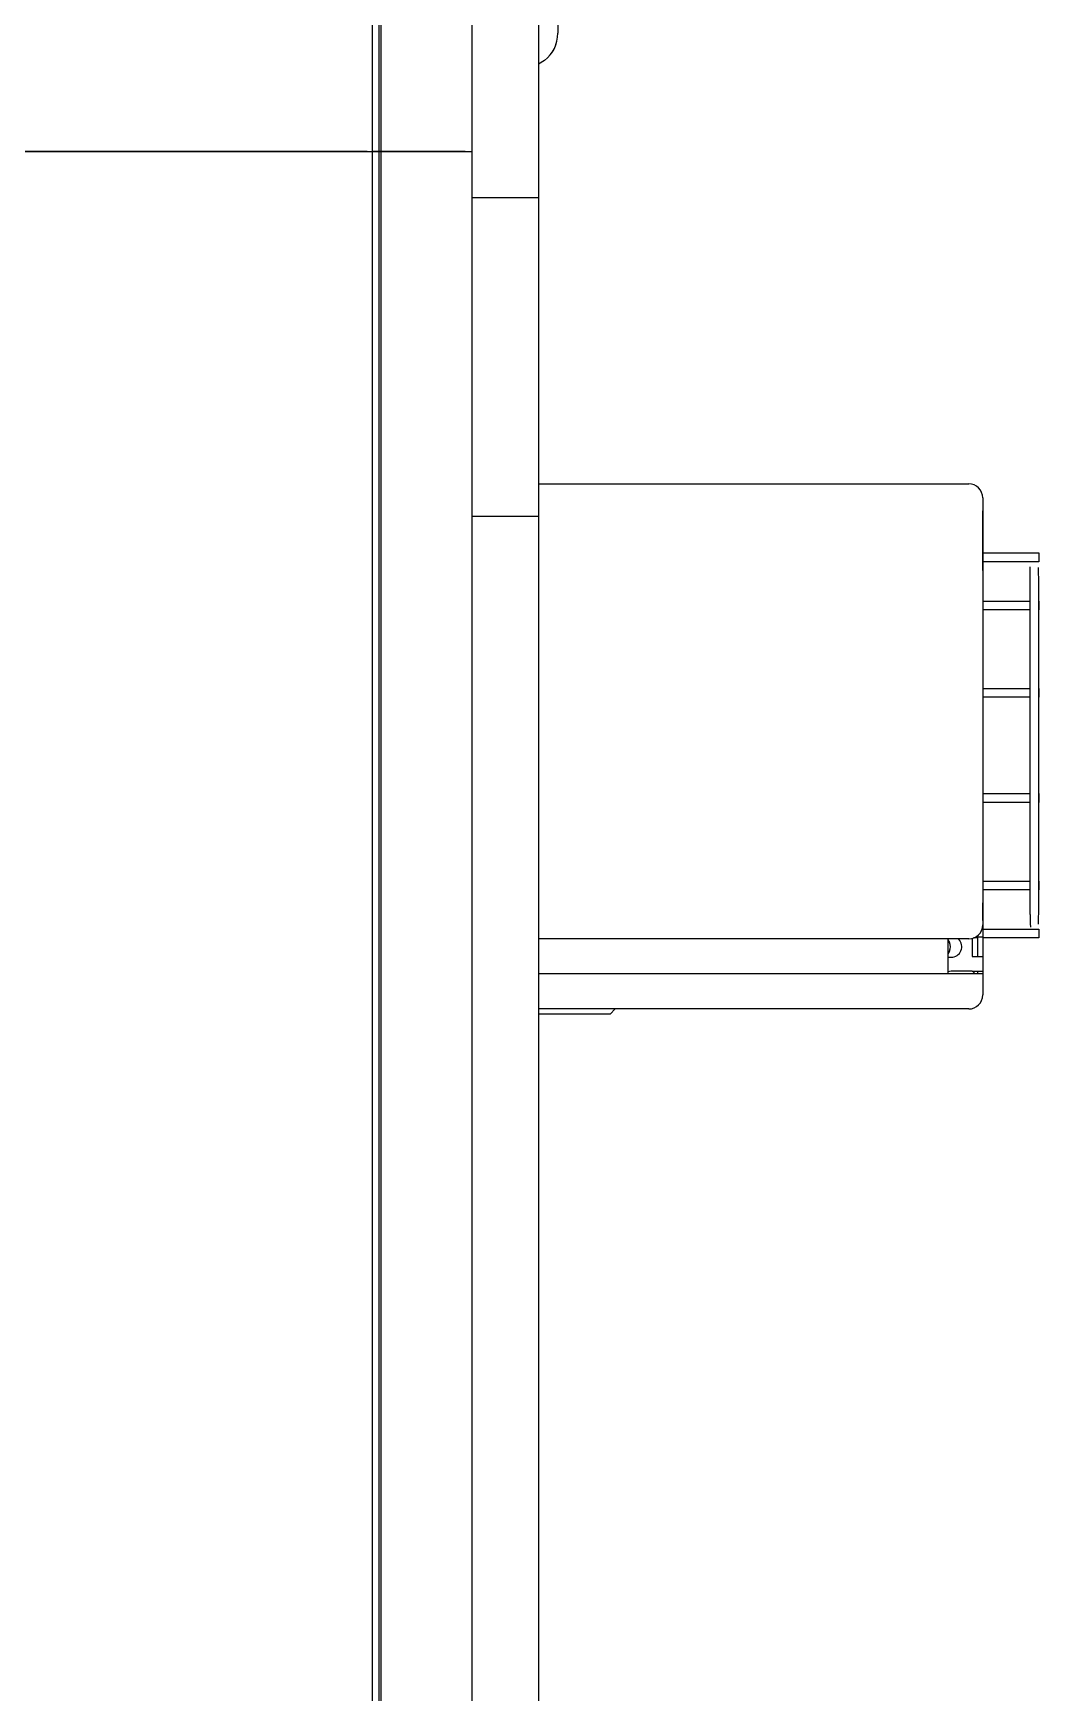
# Model space of a CAD drawing. Header units: millimetres. Extents: x -187347 to 135007, y -6415 to 292048.
# Drawn here: x -40106 to -39532, y 9105 to 10053 of the extents above; entities that cross this region are included whole.
import ezdxf

# ---------------------------------------------------------------- set-up
doc = ezdxf.new("R2010")
doc.units = ezdxf.units.MM
doc.header["$LTSCALE"] = 100
doc.layers.get('0').update_dxf_attribs({"lineweight": 18})
doc.layers.add('Layout Cabinplant', color=30, linetype='Continuous')

# ---------------------------------------------------------------- blocks, each defined once
blk = doc.blocks.new('CP_Giblet area_New')
at = {"color": 0, "linetype": 'Continuous'}
for p, q in [((-1359.28, -1124.96), (-1359.28, 1439.04)), ((-1321.28, 1439.04), (-1321.28, -1124.96)), ((-1269.4, -360.96), (-1269.4, -1333.45)), ((-1268.15, -1333.45), (-1268.15, -360.96)), ((-1264.16, -1333.45), (-1264.16, -360.96)), ((-1604.96, -843.49), (-1359.28, -843.49)), ((-1400.1, -840.49), (-1403.1, -843.49)), ((-1400.1, -840.49), (-1359.28, -840.49)), ((-1612.96, -863.49), (-1612.96, -851.49)), ((-1612.96, -863.49), (-1604.96, -863.49)), ((-1612.96, -865.03), (-1612.96, -863.57)), ((-1606.96, -865.03), (-1612.96, -865.03)), ((-1612.96, -873.38), (-1612.96, -865.03)), ((-1609.96, -865.03), (-1609.96, -863.57)), ((-1607.41, -863.49), (-1608.38, -865.03)), ((-1606.96, -865.03), (-1594.96, -865.03)), ((-1604.96, -863.49), (-1359.28, -863.49)), ((-1594.96, -865.03), (-1592.96, -864.63)), ((-1592.96, -883.49), (-1592.96, -863.49)), ((-1606.96, -873.38), (-1612.96, -873.38)), ((-1612.96, -884.69), (-1612.96, -873.38)), ((-1609.96, -884.69), (-1609.96, -873.38)), ((-1606.96, -883.89), (-1606.96, -873.38)), ((-1592.96, -873.03), (-1594.96, -873.03)), ((-1593.96, -876.55), (-1592.96, -875.04)), ((-1592.96, -883.02), (-1593.96, -881.52)), ((-1644.96, -884.03), (-1612.96, -884.03)), ((-1644.96, -887.49), (-1644.96, -884.03)), ((-1644.96, -884.03), (-1612.96, -884.03)), ((-1644.96, -889.03), (-1644.96, -887.49)), ((-1642.46, -889.03), (-1644.96, -889.03)), ((-1642.46, -889.03), (-1644.96, -889.03)), ((-1612.96, -889.03), (-1642.46, -889.03)), ((-1612.96, -889.03), (-1642.46, -889.03)), ((-1640.04, -892.39), (-1640.29, -890.28)), ((-1609.25, -884.69), (-1612.96, -884.69)), ((-1612.96, -891.49), (-1612.96, -884.69)), ((-1609.96, -884.03), (-1607.7, -884.03)), ((-1609.96, -884.03), (-1607.7, -884.03)), ((-1604.96, -883.49), (-1359.28, -883.49)), ((-1644.84, -896.77), (-1644.96, -897.53)), ((-1644.96, -897.53), (-1644.96, -1090.53)), ((-1644.84, -891.99), (-1644.8, -892.52)), ((-1644.8, -892.52), (-1644.84, -893.29)), ((-1644.84, -893.29), (-1644.83, -894.47)), ((-1644.83, -894.47), (-1644.84, -895.24)), ((-1644.84, -895.24), (-1644.84, -896.77)), ((-1640.07, -893.29), (-1640.04, -892.39)), ((-1640.06, -893.84), (-1640.07, -893.29)), ((-1640.07, -895.24), (-1640.06, -893.84)), ((-1640.04, -896.03), (-1640.07, -895.24)), ((-1639.96, -897.53), (-1640.04, -896.03)), ((-1639.96, -897.53), (-1639.96, -1090.53)), ((-1612.96, -1135.49), (-1612.96, -891.49)), ((-1612.96, -894.03), (-1612.96, -891.49)), ((-1612.96, -894.03), (-1612.96, -904.03)), ((-1612.96, -1084.03), (-1612.96, -904.03)), ((-1644.96, -914.03), (-1644.96, -911.53)), ((-1644.96, -916.53), (-1644.96, -914.03)), ((-1639.96, -911.53), (-1612.96, -911.53)), ((-1612.96, -916.53), (-1639.96, -916.53)), ((-1644.96, -964.03), (-1644.96, -961.53)), ((-1644.96, -966.53), (-1644.96, -964.03)), ((-1639.96, -961.53), (-1612.96, -961.53)), ((-1612.96, -966.53), (-1639.96, -966.53)), ((-1644.96, -1024.03), (-1644.96, -1021.53)), ((-1644.96, -1026.53), (-1644.96, -1024.03)), ((-1639.96, -1021.53), (-1612.96, -1021.53)), ((-1612.96, -1026.53), (-1639.96, -1026.53)), ((-1644.96, -1074.99), (-1644.96, -1071.53)), ((-1644.96, -1076.53), (-1644.96, -1074.99)), ((-1639.96, -1071.53), (-1612.96, -1071.53)), ((-1612.96, -1076.53), (-1639.96, -1076.53)), ((-1612.96, -1094.03), (-1612.96, -1084.03)), ((-1644.96, -1090.53), (-1644.84, -1091.29)), ((-1644.96, -1099.03), (-1642.46, -1099.03)), ((-1644.96, -1101.53), (-1644.96, -1099.03)), ((-1644.84, -1094.78), (-1644.87, -1095.67)), ((-1644.84, -1091.29), (-1644.86, -1094.22)), ((-1644.86, -1094.22), (-1644.84, -1094.78)), ((-1642.46, -1099.03), (-1612.96, -1099.03)), ((-1640.07, -1094.78), (-1640.11, -1095.55)), ((-1640.11, -1095.55), (-1640.07, -1096.08)), ((-1640.07, -1092.83), (-1640.09, -1093.6)), ((-1640.09, -1093.6), (-1640.07, -1094.78)), ((-1640.04, -1092.03), (-1640.07, -1092.83)), ((-1639.96, -1090.53), (-1640.04, -1092.03)), ((-1612.96, -1094.03), (-1612.96, -1103.38)), ((-1644.96, -1104.03), (-1644.96, -1101.53)), ((-1612.96, -1104.03), (-1644.96, -1104.03)), ((-1612.96, -1103.38), (-1612.96, -1114.69)), ((-1612.96, -1114.69), (-1612.96, -1123.03)), ((-1612.96, -1123.03), (-1612.96, -1128.03)), ((-1359.28, -1306.96), (-1359.28, -1124.96)), ((-1359.28, -1306.96), (-1359.28, -1124.96)), ((-1334.41, -1124.96), (-1359.28, -1124.96)), ((-1321.28, -1124.96), (-1334.41, -1124.96)), ((-1321.28, -1124.96), (-1321.28, -1306.96)), ((-1321.28, -1124.96), (-1321.28, -1306.96)), ((-1359.28, -1143.49), (-1604.96, -1143.49)), ((-1359.28, -1306.96), (-1340.28, -1306.96)), ((-1359.28, -4450.96), (-1359.28, -1306.96)), ((-1340.28, -1306.96), (-1321.28, -1306.96)), ((-1321.28, -1306.96), (-1321.28, -4450.96)), ((-1320.34, -1333.45), (-1321.28, -1333.45)), ((-1320.34, -1333.45), (-1321.28, -1333.45)), ((-1317.28, -1333.45), (-1320.34, -1333.45)), ((-1317.28, -1333.45), (-1320.34, -1333.45)), ((-1317.28, -1333.45), (-1269.4, -1333.45)), ((-1269.4, -1333.45), (-1317.28, -1333.45)), ((-1269.4, -1333.45), (-1269.4, -2340.76)), ((-1269.4, -1333.45), (-1268.15, -1333.45)), ((-1268.15, -1333.45), (-1269.4, -1333.45)), ((-1268.15, -2340.76), (-1268.15, -1333.45)), ((-1264.16, -1333.45), (-1268.15, -1333.45)), ((-1268.15, -1333.45), (-1264.16, -1333.45)), ((-1264.16, -2340.76), (-1264.16, -1333.45)), ((-1261.45, -1333.45), (-1264.16, -1333.45)), ((-1261.45, -1333.45), (-1264.16, -1333.45)), ((-1261.45, -1333.45), (-366.73, -1333.45)), ((-366.73, -1333.45), (-1261.45, -1333.45)), ((-1362.75, -1385.33), (-1359.28, -1383.32)), ((-1370.28, -1445.96), (-1370.28, -1400.96)), ((-1370.28, -1445.96), (-1370.28, -1400.96))]:
    blk.add_line(p, q, dxfattribs=at)
for centre, radius, start, end in [((-1604.96, -851.49), 8, 90, 180), ((-1594.96, -879.03), 6, 89.99979, 224.99874), ((-1587.96, -879.03), 6.5, 157.49927, 202.50073), ((-1604.96, -891.49), 8, 90, 180), ((-1604.96, -1135.49), 8, 180, 270), ((-1350.28, -1400.96), 20, 128.5716, 180.00007), ((-1350.28, -1400.96), 20, 145.71668, 162.85912)]:
    blk.add_arc(centre, radius, start, end, dxfattribs=at)

msp = doc.modelspace()

# ---------------------------------------------------------------- block references
at = {"layer": 'Layout Cabinplant', "rotation": 180}
msp.add_blockref('CP_Giblet area_New', (-41176.61, 8652.23, 0), dxfattribs=at)

doc.saveas('drawing.dxf')
